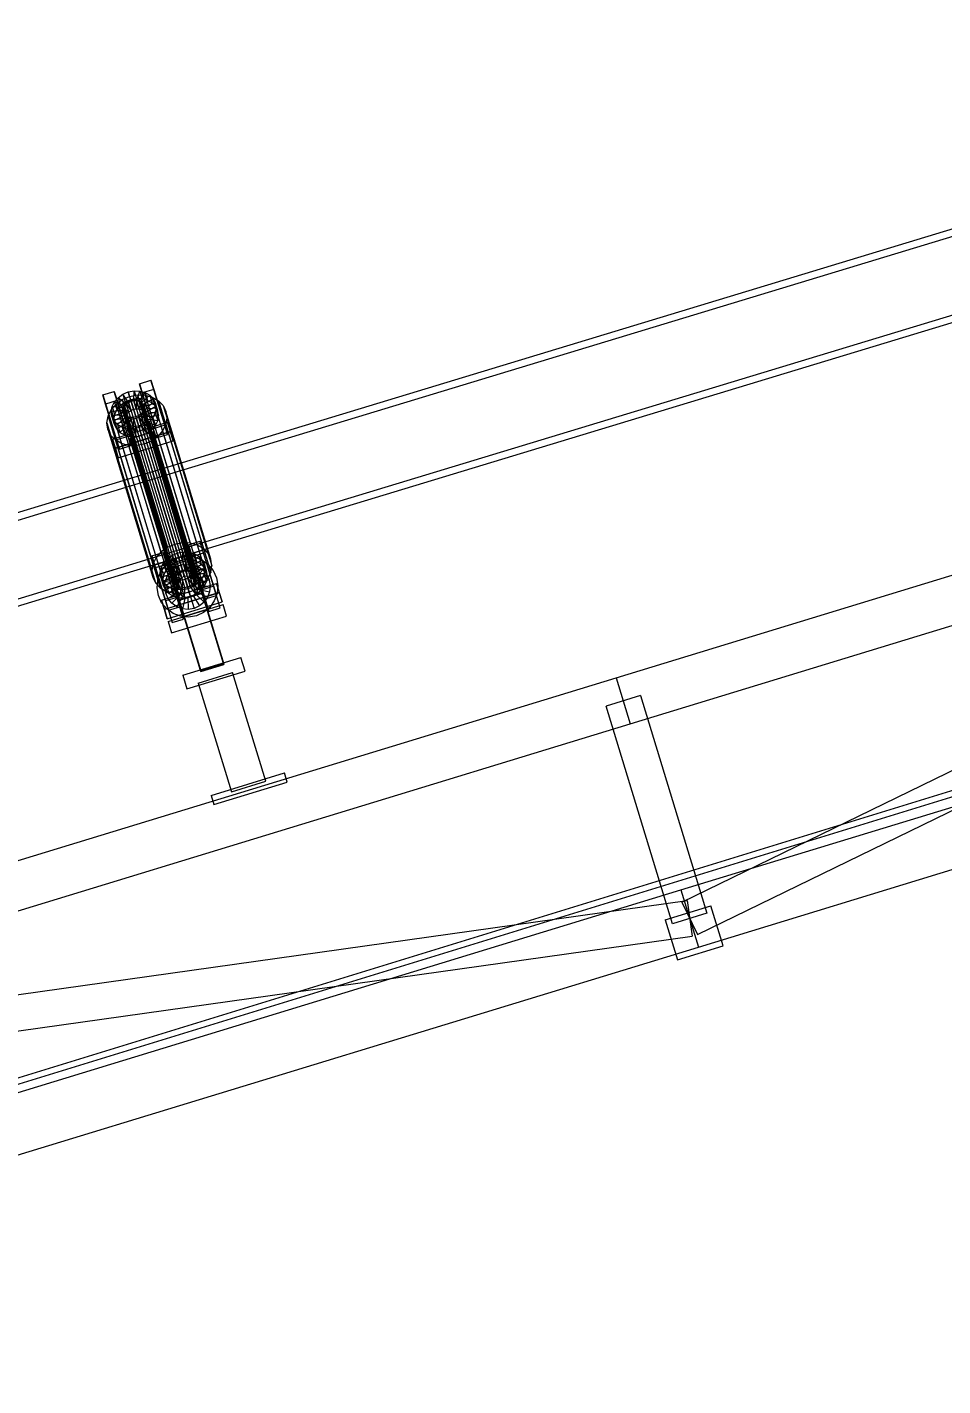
# Model space of a CAD drawing. Header units: millimetres. Extents: x -191664 to 191490, y -197311 to 10263.
# Drawn here: x 20763 to 21528, y 1334 to 2469 of the extents above; entities that cross this region are included whole.
import ezdxf

# ---------------------------------------------------------------- set-up
doc = ezdxf.new("R2010")
doc.units = ezdxf.units.MM
doc.layers.add('COTAS_P', color=1, linetype='Continuous', lineweight=0)
doc.layers.add('lateral_C02', color=7, linetype='Continuous', lineweight=0)
doc.dimstyles.new('PLANTA_100', dxfattribs={"dimtxt": 250, "dimasz": 150, "dimexe": 150, "dimexo": 80, "dimgap": 100, "dimtad": 1, "dimtih": 1, "dimtoh": 1, "dimdec": 1, "dimdsep": 46, "dimcen": 0.09, "dimclrd": 1, "dimclre": 1, "dimclrt": 1, "dimadec": 0, "dimazin": 0, "dimtfac": 1, "dimtdec": 4, "dimtofl": 0, "dimtmove": 0, "dimatfit": 3, "dimfxl": 1, "dimtolj": 1, "dimtzin": 0, "dimarcsym": 0})

# ---------------------------------------------------------------- blocks, each defined once
blk = doc.blocks.new('*D7')
at = {"layer": 'COTAS_P', "color": 1, "lineweight": -2, "transparency": 16777216}
for p, q in [((25334.8, 3271.6), (25080.5, 4103.6)), ((16187.4, 1228.9), (24980.9, 3916.3)), ((16254.4, 496.5), (16000.1, 1328.5))]:
    blk.add_line(p, q, dxfattribs=at)
at = {"layer": 'COTAS_P', "color": 1, "transparency": 16777216}
for points in [[(24973.6, 3940.2), (24988.2, 3892.4), (25124.4, 3960.1)], [(16180.1, 1252.8), (16194.7, 1205), (16044, 1185.1)]]:
    blk.add_solid(points, dxfattribs=at)
at = {"layer": 'Defpoints', "color": 0, "transparency": 16777216}
for p in [(25124.4, 3960.1), (25358.2, 3195.1), (16277.8, 420)]:
    blk.add_point(p, dxfattribs=at)

msp = doc.modelspace()

# ---------------------------------------------------------------- linework, layer by layer
at = {"layer": 'lateral_C02', "color": 251, "true_color": 0x586d65}
for p, q in [((16335.43, 232.46), (25411.09, 3023.01)), ((16336.9, 227.69), (25412.56, 3018.23))]:
    msp.add_line(p, q, dxfattribs=at)
at = {"layer": 'lateral_C02', "color": 139, "true_color": 0x345e4e}
for p, q in [((21805.73, 2382.35), (20868.03, 2097.53)), ((20869.78, 2091.78), (21807.48, 2376.61)), ((20888.04, 2031.67), (21825.74, 2316.49)), ((21827.48, 2310.75), (20889.78, 2025.93)), ((20868.03, 2097.53), (19930.33, 1812.7)), ((19932.08, 1806.96), (20869.78, 2091.78)), ((20888.04, 2031.67), (20868.03, 2097.53)), ((20868.03, 2097.53), (20869.78, 2091.78)), ((20869.78, 2091.78), (20889.78, 2025.93)), ((19950.34, 1746.85), (20888.04, 2031.67)), ((20889.78, 2025.93), (19952.08, 1741.11))]:
    msp.add_line(p, q, dxfattribs=at)
at = {"layer": 'lateral_C02', "color": 139, "true_color": 0x354b57}
for p, q in [((21255.1, 1925.44), (22402.71, 2276.15)), ((21309.9, 1738.09), (22401.98, 2270.51)), ((21266.79, 1887.18), (22414.4, 2237.9)), ((21323.05, 1711.12), (22415.13, 2243.54)), ((20857.15, 2171.04), (20866.71, 2173.96)), ((20859.48, 2163.35), (20857.15, 2171.04)), ((20857.15, 2171.04), (20868.67, 2133.44)), ((20866.71, 2173.96), (20869.05, 2166.28)), ((20878.24, 2136.37), (20866.71, 2173.96)), ((20826.55, 2161.68), (20836.11, 2164.61)), ((20828.88, 2154), (20826.55, 2161.68)), ((20826.55, 2161.68), (20838.07, 2124.09)), ((20838.45, 2156.92), (20828.88, 2154)), ((20836.11, 2164.61), (20838.45, 2156.92)), ((20847.63, 2127.01), (20836.11, 2164.61)), ((20838.45, 2156.92), (20849.97, 2119.33)), ((20869.05, 2166.28), (20859.48, 2163.35)), ((20871.01, 2125.76), (20859.48, 2163.35)), ((20869.05, 2166.28), (20880.57, 2128.68)), ((20840.41, 2116.41), (20828.88, 2154)), ((20834.72, 2124.78), (20880.63, 2138.81)), ((20878.24, 2136.37), (20868.67, 2133.44)), ((20868.67, 2133.44), (20871.01, 2125.76)), ((20880.57, 2128.68), (20878.24, 2136.37)), ((20880.63, 2138.81), (20882.96, 2131.13)), ((20883.03, 2130.98), (20880.63, 2138.81)), ((20837.06, 2117.1), (20834.72, 2124.78)), ((20834.72, 2124.78), (20837.12, 2116.95)), ((20882.96, 2131.13), (20837.06, 2117.1)), ((20883.03, 2130.98), (20837.12, 2116.95)), ((20847.63, 2127.01), (20838.07, 2124.09)), ((20838.07, 2124.09), (20840.41, 2116.41)), ((20839.46, 2109.27), (20885.36, 2123.29)), ((20849.97, 2119.33), (20847.63, 2127.01)), ((20849.24, 2125.15), (20868.37, 2131)), ((20849.31, 2124.91), (20849.24, 2125.15)), ((20908.46, 1931.39), (20849.24, 2125.15)), ((20868.44, 2130.75), (20849.31, 2124.91)), ((20908.54, 1931.14), (20849.31, 2124.91)), ((20868.37, 2131), (20868.44, 2130.75)), ((20927.59, 1937.23), (20868.37, 2131)), ((20868.44, 2130.75), (20927.66, 1936.99)), ((20871.01, 2125.76), (20880.57, 2128.68)), ((20882.96, 2131.13), (20885.36, 2123.29)), ((20885.36, 2123.29), (20883.03, 2130.98)), ((20839.46, 2109.27), (20837.06, 2117.1)), ((20837.12, 2116.95), (20839.46, 2109.27)), ((20840.41, 2116.41), (20849.97, 2119.33)), ((21309.17, 1748.51), (22456.78, 2099.23)), ((21323.78, 1700.7), (22471.39, 2051.41)), ((20897.99, 2036.58), (20907.56, 2039.5)), ((20900.33, 2028.89), (20897.99, 2036.58)), ((20897.99, 2036.58), (20909.52, 1998.98)), ((20909.89, 2031.82), (20900.33, 2028.89)), ((20907.56, 2039.5), (20909.89, 2031.82)), ((20919.08, 2001.91), (20907.56, 2039.5)), ((20909.89, 2031.82), (20921.41, 1994.22)), ((20867.39, 2027.22), (20876.95, 2030.15)), ((20869.72, 2019.54), (20867.39, 2027.22)), ((20867.39, 2027.22), (20878.91, 1989.63)), ((20879.29, 2022.46), (20869.72, 2019.54)), ((20881.25, 1981.95), (20869.72, 2019.54)), ((20870.4, 2017.49), (20879.96, 2020.42)), ((20876.95, 2030.15), (20879.29, 2022.46)), ((20888.48, 1992.55), (20876.95, 2030.15)), ((20879.29, 2022.46), (20890.81, 1984.87)), ((20893.99, 1974.51), (20879.96, 2020.42)), ((20911.85, 1991.3), (20900.33, 2028.89)), ((20901, 2026.85), (20910.57, 2029.77)), ((20901, 2026.85), (20915.03, 1980.94)), ((20924.59, 1983.86), (20910.57, 2029.77)), ((20870.4, 2017.49), (20884.43, 1971.59)), ((20875.56, 1990.32), (20921.47, 2004.35)), ((20923.8, 1996.67), (20877.9, 1982.64)), ((20923.87, 1996.52), (20877.96, 1982.49)), ((20890, 1990.97), (20909.12, 1996.81)), ((20909.12, 1996.81), (20909.37, 1996.02)), ((20927.27, 1937.44), (20909.12, 1996.81)), ((20919.08, 2001.91), (20909.52, 1998.98)), ((20909.52, 1998.98), (20911.85, 1991.3)), ((20921.41, 1994.22), (20919.08, 2001.91)), ((20921.47, 2004.35), (20923.8, 1996.67)), ((20923.87, 1996.52), (20921.47, 2004.35)), ((20923.8, 1996.67), (20926.2, 1988.83)), ((20926.2, 1988.83), (20923.87, 1996.52)), ((20877.9, 1982.64), (20875.56, 1990.32)), ((20875.56, 1990.32), (20877.96, 1982.49)), ((20888.48, 1992.55), (20878.91, 1989.63)), ((20878.91, 1989.63), (20881.25, 1981.95)), ((20880.3, 1974.81), (20926.2, 1988.83)), ((20880.97, 1972.63), (20926.88, 1986.65)), ((20890.81, 1984.87), (20888.48, 1992.55)), ((20890.24, 1990.17), (20890, 1990.97)), ((20908.15, 1931.59), (20890, 1990.97)), ((20909.37, 1996.02), (20890.24, 1990.17)), ((20908.39, 1930.8), (20890.24, 1990.17)), ((20909.37, 1996.02), (20927.52, 1936.64)), ((20911.85, 1991.3), (20921.41, 1994.22)), ((20929.8, 1977.09), (20926.88, 1986.65)), ((20880.3, 1974.81), (20877.9, 1982.64)), ((20877.96, 1982.49), (20880.3, 1974.81)), ((20881.25, 1981.95), (20890.81, 1984.87)), ((20883.9, 1963.06), (20929.8, 1977.09)), ((20884.43, 1971.59), (20893.99, 1974.51)), ((20913.49, 1982.56), (20894.36, 1976.72)), ((20908.28, 1931.2), (20894.36, 1976.72)), ((20913.49, 1982.56), (20927.4, 1937.04)), ((20915.03, 1980.94), (20924.59, 1983.86)), ((20880.97, 1972.63), (20883.9, 1963.06)), ((20893.26, 1927.65), (20941.84, 1942.5)), ((20945.34, 1931.02), (20941.84, 1942.5)), ((20896.76, 1916.18), (20945.34, 1931.02)), ((20906.12, 1921.13), (20934.81, 1929.9)), ((20927.27, 1937.44), (20908.15, 1931.59)), ((20908.15, 1931.59), (20908.39, 1930.8)), ((20927.4, 1937.04), (20908.28, 1931.2)), ((20908.39, 1930.8), (20927.52, 1936.64)), ((20927.59, 1937.23), (20908.46, 1931.39)), ((20908.46, 1931.39), (20908.54, 1931.14)), ((20908.54, 1931.14), (20927.66, 1936.99)), ((20927.52, 1936.64), (20927.27, 1937.44)), ((20927.66, 1936.99), (20927.59, 1937.23)), ((20962.54, 1839.16), (20934.81, 1929.9)), ((20107.5, 1574.72), (21255.1, 1925.44)), ((20893.26, 1927.65), (20896.76, 1916.18)), ((20906.12, 1921.13), (20933.85, 1830.4)), ((21255.1, 1925.44), (21266.79, 1887.18)), ((21275.29, 1910.69), (21246.6, 1901.92)), ((21275.29, 1910.69), (21330.82, 1728.99)), ((21302.13, 1720.22), (21246.6, 1901.92)), ((20119.19, 1536.46), (21266.79, 1887.18)), ((20917.01, 1827.34), (20978.22, 1846.04)), ((20919.35, 1819.69), (20980.55, 1838.39)), ((20933.85, 1830.4), (20962.54, 1839.16)), ((20980.55, 1838.39), (20978.22, 1846.04)), ((20917.01, 1827.34), (20919.35, 1819.69)), ((20161.57, 1397.79), (21309.17, 1748.51)), ((21309.17, 1748.51), (21323.78, 1700.7)), ((20111.26, 1570.44), (21314.39, 1739.46)), ((21309.9, 1738.09), (21323.05, 1711.12)), ((21314.39, 1739.46), (21318.56, 1709.75)), ((21295.89, 1723.54), (21334.14, 1735.23)), ((21330.82, 1728.99), (21302.13, 1720.22)), ((21344.37, 1701.76), (21334.14, 1735.23)), ((21295.89, 1723.54), (21306.12, 1690.07)), ((20115.43, 1540.74), (21318.56, 1709.75)), ((21306.12, 1690.07), (21344.37, 1701.76)), ((20176.18, 1349.98), (21323.78, 1700.7))]:
    msp.add_line(p, q, dxfattribs=at)
at = {"layer": 'lateral_C02', "color": 155, "true_color": 0x617580}
for p, q in [((20834.3, 2151.89), (20836.25, 2155.86)), ((20836.25, 2155.86), (20839.28, 2159.37)), ((20844.71, 2152.38), (20836.25, 2155.86)), ((20836.25, 2155.86), (20838.25, 2149.27)), ((20839.28, 2159.37), (20843.21, 2162.2)), ((20846.14, 2154.05), (20839.28, 2159.37)), ((20839.28, 2159.37), (20841.28, 2152.78)), ((20845.21, 2155.61), (20841.28, 2152.78)), ((20843.21, 2162.2), (20847.76, 2164.14)), ((20848, 2155.39), (20843.21, 2162.2)), ((20843.21, 2162.2), (20845.21, 2155.61)), ((20849.76, 2157.55), (20845.21, 2155.61)), ((20845.21, 2155.61), (20850.01, 2148.8)), ((20848, 2155.39), (20846.14, 2154.05)), ((20847.76, 2164.14), (20852.62, 2165.07)), ((20850.16, 2156.31), (20847.76, 2164.14)), ((20847.76, 2164.14), (20849.76, 2157.55)), ((20850.16, 2156.31), (20848, 2155.39)), ((20850.01, 2148.8), (20848, 2155.39)), ((20854.62, 2158.48), (20849.76, 2157.55)), ((20849.76, 2157.55), (20852.16, 2149.72)), ((20852.46, 2156.75), (20850.16, 2156.31)), ((20852.16, 2149.72), (20850.16, 2156.31)), ((20852.46, 2156.75), (20852.62, 2165.07)), ((20854.75, 2156.68), (20852.46, 2156.75)), ((20854.46, 2150.16), (20852.46, 2156.75)), ((20852.62, 2165.07), (20857.45, 2164.92)), ((20852.62, 2165.07), (20854.62, 2158.48)), ((20854.62, 2158.48), (20854.46, 2150.16)), ((20859.45, 2158.34), (20854.62, 2158.48)), ((20854.75, 2156.68), (20857.45, 2164.92)), ((20856.88, 2156.1), (20854.75, 2156.68)), ((20856.75, 2150.09), (20854.75, 2156.68)), ((20859.45, 2158.34), (20856.75, 2150.09)), ((20856.88, 2156.1), (20861.94, 2163.71)), ((20858.69, 2155.06), (20856.88, 2156.1)), ((20858.88, 2149.52), (20856.88, 2156.1)), ((20857.45, 2164.92), (20861.94, 2163.71)), ((20857.45, 2164.92), (20859.45, 2158.34)), ((20858.69, 2155.06), (20865.77, 2161.51)), ((20863.94, 2157.12), (20858.88, 2149.52)), ((20863.94, 2157.12), (20859.45, 2158.34)), ((20860.07, 2153.62), (20868.69, 2158.47)), ((20861.94, 2163.71), (20865.77, 2161.51)), ((20861.94, 2163.71), (20863.94, 2157.12)), ((20867.78, 2154.92), (20863.94, 2157.12)), ((20865.77, 2161.51), (20868.69, 2158.47)), ((20865.77, 2161.51), (20867.78, 2154.92)), ((20868.69, 2158.47), (20870.49, 2154.81)), ((20868.69, 2158.47), (20870.69, 2151.89)), ((20833.59, 2147.75), (20834.3, 2151.89)), ((20843.45, 2148.54), (20833.59, 2147.75)), ((20833.59, 2147.75), (20835.59, 2141.16)), ((20834.15, 2143.71), (20833.59, 2147.75)), ((20843.71, 2146.63), (20834.15, 2143.71)), ((20843.79, 2150.51), (20834.3, 2151.89)), ((20834.3, 2151.89), (20836.3, 2145.31)), ((20836.3, 2145.31), (20835.59, 2141.16)), ((20844.56, 2144.89), (20835.95, 2140.04)), ((20838.25, 2149.27), (20836.3, 2145.31)), ((20836.3, 2145.31), (20845.79, 2143.92)), ((20841.28, 2152.78), (20838.25, 2149.27)), ((20838.25, 2149.27), (20846.71, 2145.8)), ((20841.28, 2152.78), (20848.15, 2147.46)), ((20843.79, 2150.51), (20843.45, 2148.54)), ((20845.45, 2141.96), (20843.45, 2148.54)), ((20843.45, 2148.54), (20843.71, 2146.63)), ((20845.71, 2140.04), (20843.71, 2146.63)), ((20843.71, 2146.63), (20844.56, 2144.89)), ((20844.71, 2152.38), (20843.79, 2150.51)), ((20845.79, 2143.92), (20843.79, 2150.51)), ((20846.57, 2138.31), (20844.56, 2144.89)), ((20844.56, 2144.89), (20845.95, 2143.46)), ((20846.14, 2154.05), (20844.71, 2152.38)), ((20846.71, 2145.8), (20844.71, 2152.38)), ((20845.45, 2141.96), (20845.79, 2143.92)), ((20845.79, 2143.92), (20846.71, 2145.8)), ((20848.15, 2147.46), (20846.14, 2154.05)), ((20846.71, 2145.8), (20848.15, 2147.46)), ((20848.15, 2147.46), (20850.01, 2148.8)), ((20850.01, 2148.8), (20852.16, 2149.72)), ((20852.16, 2149.72), (20854.46, 2150.16)), ((20854.46, 2150.16), (20856.75, 2150.09)), ((20856.63, 2143.13), (20858.49, 2144.47)), ((20856.75, 2150.09), (20858.88, 2149.52)), ((20858.49, 2144.47), (20859.93, 2146.14)), ((20858.49, 2144.47), (20865.35, 2139.15)), ((20860.49, 2137.88), (20858.49, 2144.47)), ((20860.07, 2153.62), (20858.69, 2155.06)), ((20860.69, 2148.48), (20858.69, 2155.06)), ((20858.88, 2149.52), (20860.69, 2148.48)), ((20859.93, 2146.14), (20860.85, 2148.01)), ((20859.93, 2146.14), (20868.39, 2142.66)), ((20861.93, 2139.55), (20859.93, 2146.14)), ((20860.93, 2151.89), (20860.07, 2153.62)), ((20862.07, 2147.04), (20860.07, 2153.62)), ((20867.78, 2154.92), (20860.69, 2148.48)), ((20860.69, 2148.48), (20862.07, 2147.04)), ((20860.85, 2148.01), (20861.19, 2149.98)), ((20860.85, 2148.01), (20870.34, 2146.63)), ((20862.85, 2141.43), (20860.85, 2148.01)), ((20870.49, 2154.81), (20860.93, 2151.89)), ((20860.93, 2151.89), (20862.93, 2145.3)), ((20861.19, 2149.98), (20860.93, 2151.89)), ((20861.19, 2149.98), (20871.05, 2150.77)), ((20863.19, 2143.39), (20861.19, 2149.98)), ((20870.69, 2151.89), (20862.07, 2147.04)), ((20862.07, 2147.04), (20862.93, 2145.3)), ((20862.93, 2145.3), (20872.49, 2148.23)), ((20862.93, 2145.3), (20863.19, 2143.39)), ((20873.05, 2144.19), (20863.19, 2143.39)), ((20870.69, 2151.89), (20867.78, 2154.92)), ((20870.34, 2146.63), (20868.39, 2142.66)), ((20871.05, 2150.77), (20870.34, 2146.63)), ((20870.34, 2146.63), (20872.34, 2140.04)), ((20872.49, 2148.23), (20870.49, 2154.81)), ((20870.49, 2154.81), (20871.05, 2150.77)), ((20872.49, 2148.23), (20870.69, 2151.89)), ((20871.05, 2150.77), (20873.05, 2144.19)), ((20872.34, 2140.04), (20873.05, 2144.19)), ((20873.05, 2144.19), (20872.49, 2148.23)), ((20834.15, 2143.71), (20836.15, 2137.12)), ((20835.95, 2140.04), (20834.15, 2143.71)), ((20835.59, 2141.16), (20845.45, 2141.96)), ((20835.59, 2141.16), (20836.15, 2137.12)), ((20835.95, 2140.04), (20837.95, 2133.46)), ((20838.86, 2137.01), (20835.95, 2140.04)), ((20836.15, 2137.12), (20845.71, 2140.04)), ((20836.15, 2137.12), (20837.95, 2133.46)), ((20837.95, 2133.46), (20846.57, 2138.31)), ((20837.95, 2133.46), (20840.86, 2130.42)), ((20845.95, 2143.46), (20838.86, 2137.01)), ((20838.86, 2137.01), (20840.86, 2130.42)), ((20842.7, 2134.81), (20838.86, 2137.01)), ((20840.86, 2130.42), (20847.95, 2136.87)), ((20847.76, 2142.42), (20842.7, 2134.81)), ((20842.7, 2134.81), (20844.7, 2128.23)), ((20847.18, 2133.6), (20842.7, 2134.81)), ((20844.7, 2128.23), (20849.76, 2135.83)), ((20845.71, 2140.04), (20845.45, 2141.96)), ((20846.57, 2138.31), (20845.71, 2140.04)), ((20847.95, 2136.87), (20845.95, 2143.46)), ((20845.95, 2143.46), (20847.76, 2142.42)), ((20847.95, 2136.87), (20846.57, 2138.31)), ((20849.89, 2141.84), (20847.18, 2133.6)), ((20847.18, 2133.6), (20849.18, 2127.01)), ((20852.02, 2133.45), (20847.18, 2133.6)), ((20849.76, 2135.83), (20847.76, 2142.42)), ((20847.76, 2142.42), (20849.89, 2141.84)), ((20849.76, 2135.83), (20847.95, 2136.87)), ((20849.18, 2127.01), (20851.89, 2135.25)), ((20851.89, 2135.25), (20849.76, 2135.83)), ((20851.89, 2135.25), (20849.89, 2141.84)), ((20849.89, 2141.84), (20852.18, 2141.77)), ((20854.18, 2135.18), (20851.89, 2135.25)), ((20852.18, 2141.77), (20852.02, 2133.45)), ((20856.88, 2134.38), (20852.02, 2133.45)), ((20852.02, 2133.45), (20854.02, 2126.86)), ((20852.18, 2141.77), (20854.48, 2142.21)), ((20854.18, 2135.18), (20852.18, 2141.77)), ((20854.02, 2126.86), (20854.18, 2135.18)), ((20856.48, 2135.63), (20854.18, 2135.18)), ((20854.48, 2142.21), (20856.63, 2143.13)), ((20854.48, 2142.21), (20856.88, 2134.38)), ((20856.48, 2135.63), (20854.48, 2142.21)), ((20858.63, 2136.55), (20856.48, 2135.63)), ((20858.88, 2127.79), (20856.48, 2135.63)), ((20856.63, 2143.13), (20861.43, 2136.32)), ((20858.63, 2136.55), (20856.63, 2143.13)), ((20861.43, 2136.32), (20856.88, 2134.38)), ((20856.88, 2134.38), (20858.88, 2127.79)), ((20860.49, 2137.88), (20858.63, 2136.55)), ((20863.43, 2129.74), (20858.63, 2136.55)), ((20861.93, 2139.55), (20860.49, 2137.88)), ((20867.36, 2132.56), (20860.49, 2137.88)), ((20865.35, 2139.15), (20861.43, 2136.32)), ((20861.43, 2136.32), (20863.43, 2129.74)), ((20862.85, 2141.43), (20861.93, 2139.55)), ((20870.39, 2136.08), (20861.93, 2139.55)), ((20863.19, 2143.39), (20862.85, 2141.43)), ((20872.34, 2140.04), (20862.85, 2141.43)), ((20863.43, 2129.74), (20867.36, 2132.56)), ((20868.39, 2142.66), (20865.35, 2139.15)), ((20865.35, 2139.15), (20867.36, 2132.56)), ((20867.36, 2132.56), (20870.39, 2136.08)), ((20868.39, 2142.66), (20870.39, 2136.08)), ((20870.39, 2136.08), (20872.34, 2140.04)), ((20840.86, 2130.42), (20844.7, 2128.23)), ((20844.7, 2128.23), (20849.18, 2127.01)), ((20849.18, 2127.01), (20854.02, 2126.86)), ((20854.02, 2126.86), (20858.88, 2127.79)), ((20858.88, 2127.79), (20863.43, 2129.74)), ((20888.6, 2029.68), (20893.46, 2030.61)), ((20893.3, 2022.29), (20893.46, 2030.61)), ((20893.46, 2030.61), (20898.3, 2030.46)), ((20893.46, 2030.61), (20895.46, 2024.02)), ((20895.59, 2022.22), (20898.3, 2030.46)), ((20898.3, 2030.46), (20902.78, 2029.25)), ((20898.3, 2030.46), (20900.3, 2023.88)), ((20875.14, 2017.43), (20877.09, 2021.39)), ((20877.09, 2021.39), (20880.13, 2024.91)), ((20885.55, 2017.92), (20877.09, 2021.39)), ((20877.09, 2021.39), (20879.09, 2014.81)), ((20880.13, 2024.91), (20884.05, 2027.74)), ((20886.99, 2019.59), (20880.13, 2024.91)), ((20880.13, 2024.91), (20882.13, 2018.32)), ((20886.05, 2021.15), (20882.13, 2018.32)), ((20884.05, 2027.74), (20888.6, 2029.68)), ((20888.85, 2020.93), (20884.05, 2027.74)), ((20884.05, 2027.74), (20886.05, 2021.15)), ((20886.99, 2019.59), (20885.55, 2017.92)), ((20890.6, 2023.09), (20886.05, 2021.15)), ((20886.05, 2021.15), (20890.85, 2014.34)), ((20888.85, 2020.93), (20886.99, 2019.59)), ((20888.99, 2013), (20886.99, 2019.59)), ((20887.14, 2017.75), (20891.65, 2019.81)), ((20891, 2021.85), (20888.6, 2029.68)), ((20888.6, 2029.68), (20890.6, 2023.09)), ((20891, 2021.85), (20888.85, 2020.93)), ((20890.85, 2014.34), (20888.85, 2020.93)), ((20895.46, 2024.02), (20890.6, 2023.09)), ((20890.6, 2023.09), (20893, 2015.26)), ((20893.3, 2022.29), (20891, 2021.85)), ((20893, 2015.26), (20891, 2021.85)), ((20891.65, 2019.81), (20896.54, 2020.62)), ((20894.57, 2010.24), (20891.65, 2019.81)), ((20895.59, 2022.22), (20893.3, 2022.29)), ((20895.3, 2015.7), (20893.3, 2022.29)), ((20895.46, 2024.02), (20895.3, 2015.7)), ((20900.3, 2023.88), (20895.46, 2024.02)), ((20897.72, 2021.64), (20895.59, 2022.22)), ((20897.59, 2015.63), (20895.59, 2022.22)), ((20896.89, 2010.63), (20896.54, 2020.62)), ((20896.54, 2020.62), (20901.48, 2020.15)), ((20900.3, 2023.88), (20897.59, 2015.63)), ((20897.72, 2021.64), (20902.78, 2029.25)), ((20899.53, 2020.6), (20897.72, 2021.64)), ((20899.72, 2015.06), (20897.72, 2021.64)), ((20899.23, 2010.4), (20901.48, 2020.15)), ((20899.53, 2020.6), (20906.62, 2027.05)), ((20900.92, 2019.16), (20899.53, 2020.6)), ((20901.53, 2014.02), (20899.53, 2020.6)), ((20904.78, 2022.66), (20899.72, 2015.06)), ((20904.78, 2022.66), (20900.3, 2023.88)), ((20900.92, 2019.16), (20909.53, 2024.01)), ((20901.77, 2017.43), (20900.92, 2019.16)), ((20902.92, 2012.58), (20900.92, 2019.16)), ((20901.48, 2020.15), (20906.13, 2018.41)), ((20908.62, 2020.46), (20901.53, 2014.02)), ((20911.33, 2020.35), (20901.77, 2017.43)), ((20902.78, 2029.25), (20906.62, 2027.05)), ((20902.78, 2029.25), (20904.78, 2022.66)), ((20908.62, 2020.46), (20904.78, 2022.66)), ((20906.62, 2027.05), (20909.53, 2024.01)), ((20906.62, 2027.05), (20908.62, 2020.46)), ((20911.53, 2017.43), (20908.62, 2020.46)), ((20909.53, 2024.01), (20911.33, 2020.35)), ((20909.53, 2024.01), (20911.53, 2017.43)), ((20913.33, 2013.77), (20911.33, 2020.35)), ((20911.33, 2020.35), (20911.89, 2016.31)), ((20874.43, 2013.29), (20875.14, 2017.43)), ((20884.29, 2014.08), (20874.43, 2013.29)), ((20874.43, 2013.29), (20876.43, 2006.7)), ((20874.99, 2009.25), (20874.43, 2013.29)), ((20884.55, 2012.17), (20874.99, 2009.25)), ((20874.99, 2009.25), (20876.99, 2002.66)), ((20876.79, 2005.58), (20874.99, 2009.25)), ((20884.63, 2016.05), (20875.14, 2017.43)), ((20875.14, 2017.43), (20877.14, 2010.84)), ((20877.14, 2010.84), (20876.43, 2006.7)), ((20885.41, 2010.43), (20876.79, 2005.58)), ((20879.09, 2014.81), (20877.14, 2010.84)), ((20877.14, 2010.84), (20886.63, 2009.46)), ((20878.69, 2005.91), (20880.43, 2010.56)), ((20882.13, 2018.32), (20879.09, 2014.81)), ((20879.09, 2014.81), (20887.55, 2011.34)), ((20886.79, 2009), (20879.71, 2002.55)), ((20880.43, 2010.56), (20883.31, 2014.6)), ((20889.26, 2005.86), (20880.43, 2010.56)), ((20882.13, 2018.32), (20888.99, 2013)), ((20883.31, 2014.6), (20887.14, 2017.75)), ((20890.62, 2007.77), (20883.31, 2014.6)), ((20888.6, 2007.96), (20883.54, 2000.35)), ((20884.63, 2016.05), (20884.29, 2014.08)), ((20886.29, 2007.5), (20884.29, 2014.08)), ((20884.29, 2014.08), (20884.55, 2012.17)), ((20886.55, 2005.58), (20884.55, 2012.17)), ((20884.55, 2012.17), (20885.41, 2010.43)), ((20885.55, 2017.92), (20884.63, 2016.05)), ((20886.63, 2009.46), (20884.63, 2016.05)), ((20887.41, 2003.85), (20885.41, 2010.43)), ((20885.41, 2010.43), (20886.79, 2009)), ((20887.55, 2011.34), (20885.55, 2017.92)), ((20886.29, 2007.5), (20886.63, 2009.46)), ((20886.63, 2009.46), (20887.55, 2011.34)), ((20888.79, 2002.41), (20886.79, 2009)), ((20886.79, 2009), (20888.6, 2007.96)), ((20892.44, 2009.27), (20887.14, 2017.75)), ((20887.55, 2011.34), (20888.99, 2013)), ((20890.6, 2001.37), (20888.6, 2007.96)), ((20888.6, 2007.96), (20890.73, 2007.38)), ((20888.99, 2013), (20890.85, 2014.34)), ((20890.85, 2014.34), (20893, 2015.26)), ((20893, 2015.26), (20895.3, 2015.7)), ((20893.02, 2007.31), (20895.32, 2007.75)), ((20895.3, 2015.7), (20897.59, 2015.63)), ((20895.32, 2007.75), (20897.48, 2008.67)), ((20895.32, 2007.75), (20897.72, 1999.92)), ((20897.32, 2001.16), (20895.32, 2007.75)), ((20897.48, 2008.67), (20899.34, 2010.01)), ((20897.48, 2008.67), (20902.27, 2001.86)), ((20899.48, 2002.09), (20897.48, 2008.67)), ((20897.59, 2015.63), (20899.72, 2015.06)), ((20899.34, 2010.01), (20900.77, 2011.68)), ((20899.34, 2010.01), (20906.2, 2004.69)), ((20901.34, 2003.42), (20899.34, 2010.01)), ((20899.72, 2015.06), (20901.53, 2014.02)), ((20900.77, 2011.68), (20901.7, 2013.55)), ((20900.77, 2011.68), (20909.23, 2008.2)), ((20902.78, 2005.09), (20900.77, 2011.68)), ((20901.43, 2009.58), (20906.13, 2018.41)), ((20901.53, 2014.02), (20902.92, 2012.58)), ((20901.7, 2013.55), (20902.03, 2015.52)), ((20901.7, 2013.55), (20911.18, 2012.17)), ((20903.7, 2006.97), (20901.7, 2013.55)), ((20901.77, 2017.43), (20903.77, 2010.84)), ((20902.03, 2015.52), (20901.77, 2017.43)), ((20902.03, 2015.52), (20911.89, 2016.31)), ((20904.03, 2008.93), (20902.03, 2015.52)), ((20911.53, 2017.43), (20902.92, 2012.58)), ((20902.92, 2012.58), (20903.77, 2010.84)), ((20903.34, 2008.22), (20910.16, 2015.53)), ((20904.03, 2008.93), (20903.7, 2006.97)), ((20903.77, 2010.84), (20913.33, 2013.77)), ((20903.77, 2010.84), (20904.03, 2008.93)), ((20913.89, 2009.73), (20904.03, 2008.93)), ((20904.84, 2006.4), (20913.32, 2011.7)), ((20906.13, 2018.41), (20910.16, 2015.53)), ((20909.23, 2008.2), (20906.2, 2004.69)), ((20911.18, 2012.17), (20909.23, 2008.2)), ((20909.23, 2008.2), (20911.24, 2001.62)), ((20910.16, 2015.53), (20913.32, 2011.7)), ((20911.89, 2016.31), (20911.18, 2012.17)), ((20911.18, 2012.17), (20913.18, 2005.58)), ((20913.33, 2013.77), (20911.53, 2017.43)), ((20911.89, 2016.31), (20913.89, 2009.73)), ((20913.18, 2005.58), (20913.89, 2009.73)), ((20913.32, 2011.7), (20915.38, 2007.19)), ((20913.89, 2009.73), (20913.33, 2013.77)), ((20876.43, 2006.7), (20886.29, 2007.5)), ((20876.43, 2006.7), (20876.99, 2002.66)), ((20876.79, 2005.58), (20878.79, 1999)), ((20879.71, 2002.55), (20876.79, 2005.58)), ((20876.99, 2002.66), (20886.55, 2005.58)), ((20876.99, 2002.66), (20878.79, 1999)), ((20878.22, 2000.97), (20878.69, 2005.91)), ((20888.21, 2001.32), (20878.22, 2000.97)), ((20879.03, 1996.08), (20878.22, 2000.97)), ((20888.44, 2003.66), (20878.69, 2005.91)), ((20878.79, 1999), (20887.41, 2003.85)), ((20878.79, 1999), (20881.71, 1995.96)), ((20888.6, 1999.01), (20879.03, 1996.08)), ((20879.71, 2002.55), (20881.71, 1995.96)), ((20883.54, 2000.35), (20879.71, 2002.55)), ((20889.57, 1996.87), (20881.09, 1991.57)), ((20881.71, 1995.96), (20888.79, 2002.41)), ((20883.54, 2000.35), (20885.54, 1993.76)), ((20888.03, 1999.14), (20883.54, 2000.35)), ((20885.54, 1993.76), (20890.6, 2001.37)), ((20886.55, 2005.58), (20886.29, 2007.5)), ((20887.41, 2003.85), (20886.55, 2005.58)), ((20888.79, 2002.41), (20887.41, 2003.85)), ((20890.73, 2007.38), (20888.03, 1999.14)), ((20888.03, 1999.14), (20890.03, 1992.55)), ((20892.86, 1998.99), (20888.03, 1999.14)), ((20890.6, 2001.37), (20888.79, 2002.41)), ((20890.03, 1992.55), (20892.73, 2000.79)), ((20892.73, 2000.79), (20890.6, 2001.37)), ((20892.73, 2000.79), (20890.73, 2007.38)), ((20890.73, 2007.38), (20893.02, 2007.31)), ((20895.02, 2000.72), (20892.73, 2000.79)), ((20893.02, 2007.31), (20892.86, 1998.99)), ((20897.72, 1999.92), (20892.86, 1998.99)), ((20892.86, 1998.99), (20894.86, 1992.4)), ((20895.02, 2000.72), (20893.02, 2007.31)), ((20894.86, 1992.4), (20895.02, 2000.72)), ((20897.32, 2001.16), (20895.02, 2000.72)), ((20899.48, 2002.09), (20897.32, 2001.16)), ((20899.72, 1993.33), (20897.32, 2001.16)), ((20902.27, 2001.86), (20897.72, 1999.92)), ((20897.72, 1999.92), (20899.72, 1993.33)), ((20901.34, 2003.42), (20899.48, 2002.09)), ((20904.27, 1995.28), (20899.48, 2002.09)), ((20902.78, 2005.09), (20901.34, 2003.42)), ((20908.2, 1998.1), (20901.34, 2003.42)), ((20906.2, 2004.69), (20902.27, 2001.86)), ((20902.27, 2001.86), (20904.27, 1995.28)), ((20903.7, 2006.97), (20902.78, 2005.09)), ((20911.24, 2001.62), (20902.78, 2005.09)), ((20913.18, 2005.58), (20903.7, 2006.97)), ((20904.27, 1995.28), (20908.2, 1998.1)), ((20905.15, 1997.41), (20913.98, 1992.71)), ((20915.38, 2007.19), (20905.81, 2004.27)), ((20905.97, 1999.61), (20915.72, 1997.36)), ((20906.2, 2004.69), (20908.2, 1998.1)), ((20906.2, 2001.95), (20916.19, 2002.3)), ((20908.2, 1998.1), (20911.24, 2001.62)), ((20911.24, 2001.62), (20913.18, 2005.58)), ((20915.72, 1997.36), (20913.98, 1992.71)), ((20915.38, 2007.19), (20916.19, 2002.3)), ((20916.19, 2002.3), (20915.72, 1997.36)), ((20881.09, 1991.57), (20879.03, 1996.08)), ((20884.25, 1987.74), (20881.09, 1991.57)), ((20881.71, 1995.96), (20885.54, 1993.76)), ((20891.07, 1995.05), (20884.25, 1987.74)), ((20888.28, 1984.86), (20884.25, 1987.74)), ((20885.54, 1993.76), (20890.03, 1992.55)), ((20892.98, 1993.69), (20888.28, 1984.86)), ((20890.03, 1992.55), (20894.86, 1992.4)), ((20895.18, 1992.87), (20892.93, 1983.12)), ((20894.86, 1992.4), (20899.72, 1993.33)), ((20897.52, 1992.64), (20897.87, 1982.65)), ((20899.72, 1993.33), (20904.27, 1995.28)), ((20899.84, 1993.03), (20902.76, 1983.47)), ((20901.97, 1994), (20907.27, 1985.52)), ((20907.27, 1985.52), (20902.76, 1983.47)), ((20903.79, 1995.5), (20911.1, 1988.68)), ((20911.1, 1988.68), (20907.27, 1985.52)), ((20913.98, 1992.71), (20911.1, 1988.68)), ((20892.93, 1983.12), (20888.28, 1984.86)), ((20897.87, 1982.65), (20892.93, 1983.12)), ((20902.76, 1983.47), (20897.87, 1982.65))]:
    msp.add_line(p, q, dxfattribs=at)
at = {"layer": 'lateral_C02', "color": 252, "true_color": 0x83939a}
for p, q in [((20837.56, 2153.99), (20842.81, 2157.77)), ((20842.81, 2157.77), (20848.89, 2160.37)), ((20842.81, 2157.77), (20880.32, 2034.29)), ((20848.89, 2160.37), (20855.38, 2161.62)), ((20848.89, 2160.37), (20886.4, 2036.89)), ((20855.38, 2161.62), (20861.85, 2161.42)), ((20855.38, 2161.62), (20892.89, 2038.13)), ((20861.85, 2161.42), (20867.85, 2159.79)), ((20861.85, 2161.42), (20899.36, 2037.93)), ((20867.85, 2159.79), (20872.97, 2156.85)), ((20867.85, 2159.79), (20905.36, 2036.31)), ((20872.97, 2156.85), (20876.87, 2152.8)), ((20872.97, 2156.85), (20910.48, 2033.37)), ((20829.95, 2138.46), (20830.9, 2144)), ((20830.9, 2144), (20833.5, 2149.3)), ((20830.9, 2144), (20868.41, 2020.51)), ((20833.5, 2149.3), (20837.56, 2153.99)), ((20833.5, 2149.3), (20871.01, 2025.81)), ((20837.56, 2153.99), (20875.07, 2030.51)), ((20876.87, 2152.8), (20879.28, 2147.9)), ((20876.87, 2152.8), (20914.38, 2029.31)), ((20879.28, 2147.9), (20880.03, 2142.5)), ((20916.79, 2024.42), (20879.28, 2147.9)), ((20830.7, 2133.06), (20829.95, 2138.46)), ((20829.95, 2138.46), (20867.45, 2014.97)), ((20833.1, 2128.16), (20830.7, 2133.06)), ((20830.7, 2133.06), (20868.2, 2009.57)), ((20879.07, 2136.96), (20876.47, 2131.66)), ((20880.03, 2142.5), (20879.07, 2136.96)), ((20879.07, 2136.96), (20916.58, 2013.48)), ((20880.03, 2142.5), (20917.54, 2019.02)), ((20837, 2124.1), (20833.1, 2128.16)), ((20833.1, 2128.16), (20870.61, 2004.68)), ((20842.12, 2121.16), (20837, 2124.1)), ((20837, 2124.1), (20874.51, 2000.62)), ((20848.12, 2119.54), (20842.12, 2121.16)), ((20842.12, 2121.16), (20879.63, 1997.68)), ((20867.16, 2123.18), (20861.08, 2120.59)), ((20872.41, 2126.96), (20867.16, 2123.18)), ((20867.16, 2123.18), (20904.67, 1999.7)), ((20876.47, 2131.66), (20872.41, 2126.96)), ((20872.41, 2126.96), (20909.92, 2003.48)), ((20876.47, 2131.66), (20913.98, 2008.18)), ((20854.59, 2119.34), (20848.12, 2119.54)), ((20848.12, 2119.54), (20885.63, 1996.06)), ((20861.08, 2120.59), (20854.59, 2119.34)), ((20854.59, 2119.34), (20892.1, 1995.86)), ((20861.08, 2120.59), (20898.59, 1997.1)), ((20875.07, 2030.51), (20871.01, 2025.81)), ((20880.32, 2034.29), (20875.07, 2030.51)), ((20886.4, 2036.89), (20880.32, 2034.29)), ((20892.89, 2038.13), (20886.4, 2036.89)), ((20899.36, 2037.93), (20892.89, 2038.13)), ((20905.36, 2036.31), (20899.36, 2037.93)), ((20910.48, 2033.37), (20905.36, 2036.31)), ((20914.38, 2029.31), (20910.48, 2033.37)), ((20868.41, 2020.51), (20867.45, 2014.97)), ((20871.01, 2025.81), (20868.41, 2020.51)), ((20878.63, 2018.96), (20883.75, 2023.18)), ((20883.75, 2023.18), (20889.78, 2025.93)), ((20889.78, 2025.93), (20896.32, 2027.02)), ((20896.32, 2027.02), (20902.92, 2026.38)), ((20902.92, 2026.38), (20909.13, 2024.06)), ((20909.13, 2024.06), (20914.53, 2020.21)), ((20916.79, 2024.42), (20914.38, 2029.31)), ((20914.53, 2020.21), (20918.75, 2015.09)), ((20917.54, 2019.02), (20916.79, 2024.42)), ((20867.45, 2014.97), (20868.2, 2009.57)), ((20868.2, 2009.57), (20870.61, 2004.68)), ((20872.46, 2007.35), (20874.78, 2013.56)), ((20874.78, 2013.56), (20878.63, 2018.96)), ((20909.92, 2003.48), (20913.98, 2008.18)), ((20913.98, 2008.18), (20916.58, 2013.48)), ((20916.58, 2013.48), (20917.54, 2019.02)), ((20918.75, 2015.09), (20921.5, 2009.06)), ((20921.5, 2009.06), (20922.59, 2002.52)), ((20870.61, 2004.68), (20874.51, 2000.62)), ((20871.82, 2000.75), (20872.46, 2007.35)), ((20872.91, 1994.21), (20871.82, 2000.75)), ((20874.51, 2000.62), (20879.63, 1997.68)), ((20879.63, 1997.68), (20885.63, 1996.06)), ((20892.1, 1995.86), (20898.59, 1997.1)), ((20898.59, 1997.1), (20904.67, 1999.7)), ((20904.67, 1999.7), (20909.92, 2003.48)), ((20922.59, 2002.52), (20921.95, 1995.92)), ((20875.66, 1988.18), (20872.91, 1994.21)), ((20879.88, 1983.06), (20875.66, 1988.18)), ((20885.63, 1996.06), (20892.1, 1995.86)), ((20919.63, 1989.71), (20915.78, 1984.31)), ((20921.95, 1995.92), (20919.63, 1989.71)), ((20885.28, 1979.21), (20879.88, 1983.06)), ((20891.49, 1976.89), (20885.28, 1979.21)), ((20898.09, 1976.25), (20891.49, 1976.89)), ((20904.63, 1977.34), (20898.09, 1976.25)), ((20910.66, 1980.09), (20904.63, 1977.34)), ((20915.78, 1984.31), (20910.66, 1980.09))]:
    msp.add_line(p, q, dxfattribs=at)
at = {"layer": 'lateral_C02', "color": 9, "true_color": 0xbac6cb}
for p, q in [((20844.37, 2153.48), (20845.81, 2155.15)), ((20845.81, 2155.15), (20847.67, 2156.49)), ((20845.81, 2155.15), (20889.32, 2011.91)), ((20847.67, 2156.49), (20849.83, 2157.41)), ((20847.67, 2156.49), (20891.18, 2013.24)), ((20849.83, 2157.41), (20852.13, 2157.85)), ((20849.83, 2157.41), (20893.33, 2014.16)), ((20852.13, 2157.85), (20854.42, 2157.78)), ((20852.13, 2157.85), (20895.64, 2014.61)), ((20854.42, 2157.78), (20856.54, 2157.2)), ((20854.42, 2157.78), (20897.93, 2014.54)), ((20856.54, 2157.2), (20858.36, 2156.16)), ((20856.54, 2157.2), (20900.05, 2013.96)), ((20858.36, 2156.16), (20859.74, 2154.72)), ((20858.36, 2156.16), (20901.87, 2012.92)), ((20843.11, 2149.64), (20843.45, 2151.6)), ((20843.38, 2147.73), (20843.11, 2149.64)), ((20843.11, 2149.64), (20886.62, 2006.4)), ((20844.23, 2145.99), (20843.38, 2147.73)), ((20843.38, 2147.73), (20886.89, 2004.49)), ((20843.45, 2151.6), (20844.37, 2153.48)), ((20843.45, 2151.6), (20886.96, 2008.36)), ((20845.61, 2144.56), (20844.23, 2145.99)), ((20844.23, 2145.99), (20887.74, 2002.75)), ((20844.37, 2153.48), (20887.88, 2010.24)), ((20847.43, 2143.51), (20845.61, 2144.56)), ((20845.61, 2144.56), (20889.12, 2001.31)), ((20856.3, 2144.23), (20854.15, 2143.31)), ((20858.16, 2145.57), (20856.3, 2144.23)), ((20856.3, 2144.23), (20899.81, 2000.99)), ((20859.6, 2147.23), (20858.16, 2145.57)), ((20858.16, 2145.57), (20901.67, 2002.33)), ((20860.52, 2149.11), (20859.6, 2147.23)), ((20859.6, 2147.23), (20903.11, 2003.99)), ((20859.74, 2154.72), (20860.59, 2152.99)), ((20859.74, 2154.72), (20903.25, 2011.48)), ((20860.86, 2151.07), (20860.52, 2149.11)), ((20860.52, 2149.11), (20904.03, 2005.87)), ((20860.59, 2152.99), (20860.86, 2151.07)), ((20904.1, 2009.75), (20860.59, 2152.99)), ((20860.86, 2151.07), (20904.37, 2007.83)), ((20849.55, 2142.94), (20847.43, 2143.51)), ((20847.43, 2143.51), (20890.94, 2000.27)), ((20851.85, 2142.87), (20849.55, 2142.94)), ((20849.55, 2142.94), (20893.06, 1999.7)), ((20854.15, 2143.31), (20851.85, 2142.87)), ((20851.85, 2142.87), (20895.35, 1999.63)), ((20854.15, 2143.31), (20897.66, 2000.07)), ((20886.96, 2008.36), (20886.62, 2006.4)), ((20887.88, 2010.24), (20886.96, 2008.36)), ((20889.32, 2011.91), (20887.88, 2010.24)), ((20889.26, 2005.86), (20890.62, 2007.77)), ((20891.18, 2013.24), (20889.32, 2011.91)), ((20890.62, 2007.77), (20892.44, 2009.27)), ((20893.33, 2014.16), (20891.18, 2013.24)), ((20892.44, 2009.27), (20894.57, 2010.24)), ((20895.64, 2014.61), (20893.33, 2014.16)), ((20894.57, 2010.24), (20896.89, 2010.63)), ((20897.93, 2014.54), (20895.64, 2014.61)), ((20896.89, 2010.63), (20899.23, 2010.4)), ((20900.05, 2013.96), (20897.93, 2014.54)), ((20899.23, 2010.4), (20901.43, 2009.58)), ((20901.87, 2012.92), (20900.05, 2013.96)), ((20901.43, 2009.58), (20903.34, 2008.22)), ((20903.25, 2011.48), (20901.87, 2012.92)), ((20904.1, 2009.75), (20903.25, 2011.48)), ((20903.34, 2008.22), (20904.84, 2006.4)), ((20904.03, 2005.87), (20904.37, 2007.83)), ((20904.37, 2007.83), (20904.1, 2009.75)), ((20886.62, 2006.4), (20886.89, 2004.49)), ((20886.89, 2004.49), (20887.74, 2002.75)), ((20887.74, 2002.75), (20889.12, 2001.31)), ((20888.21, 2001.32), (20888.44, 2003.66)), ((20888.6, 1999.01), (20888.21, 2001.32)), ((20888.44, 2003.66), (20889.26, 2005.86)), ((20889.57, 1996.87), (20888.6, 1999.01)), ((20889.12, 2001.31), (20890.94, 2000.27)), ((20891.07, 1995.05), (20889.57, 1996.87)), ((20890.94, 2000.27), (20893.06, 1999.7)), ((20893.06, 1999.7), (20895.35, 1999.63)), ((20895.35, 1999.63), (20897.66, 2000.07)), ((20897.66, 2000.07), (20899.81, 2000.99)), ((20899.81, 2000.99), (20901.67, 2002.33)), ((20901.67, 2002.33), (20903.11, 2003.99)), ((20903.11, 2003.99), (20904.03, 2005.87)), ((20905.15, 1997.41), (20903.79, 1995.5)), ((20904.84, 2006.4), (20905.81, 2004.27)), ((20905.97, 1999.61), (20905.15, 1997.41)), ((20905.81, 2004.27), (20906.2, 2001.95)), ((20906.2, 2001.95), (20905.97, 1999.61)), ((20892.98, 1993.69), (20891.07, 1995.05)), ((20895.18, 1992.87), (20892.98, 1993.69)), ((20897.52, 1992.64), (20895.18, 1992.87)), ((20899.84, 1993.03), (20897.52, 1992.64)), ((20901.97, 1994), (20899.84, 1993.03)), ((20903.79, 1995.5), (20901.97, 1994))]:
    msp.add_line(p, q, dxfattribs=at)

# ---------------------------------------------------------------- dimensions: what is measured, and where the dimension line sits
at = {"layer": 'COTAS_P'}
dim = msp.add_aligned_dim(p1=(16277.76, 420), p2=(25358.19, 3195.06), distance=800, text='<> P', dimstyle='PLANTA_100', dxfattribs=at)
dim.commit()
dim.dimension.update_dxf_attribs({"geometry": '*D7', "text_midpoint": (20584.16, 2572.6)})

doc.saveas('drawing.dxf')
